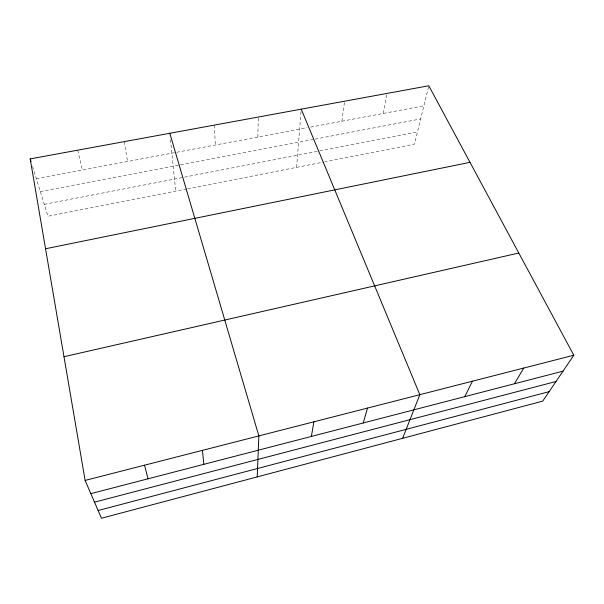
<?xml version="1.0" encoding="UTF-8"?>
<svg xmlns="http://www.w3.org/2000/svg" width="604" height="604" viewBox="0 0 604 604"><rect width="100%" height="100%" fill="white"/><g stroke="black" fill="none" stroke-linecap="round" stroke-linejoin="round"><path stroke-width="0.45" stroke-dasharray="3.02 2.27" d="M257.855 137.017L258.293 117.04M296.579 167.376L301.154 110.071M341.849 121.23L344.605 101.208M383.253 113.446L387.111 93.409M428.576 86.674L414.442 144.197L324.763 161.834M186.666 188.984L47.965 216.262L32.427 166.077M187.572 188.81L323.857 162.008M44.273 204.333L183.578 177.319M184.484 177.146L318.829 151.098M319.758 150.917L417.44 131.982M40.317 191.559L179.66 164.952M180.581 164.779L314.246 139.252M315.175 139.079L420.648 118.935M36.323 178.663L306.975 127.784M310.645 127.097L423.872 105.813M77.697 150.177L82.401 170.003M124.228 141.638L127.565 161.51M170.464 139.615L175.726 191.136M214.496 125.081L215.266 145.028"/><path stroke-width="0.91" d="M257.206 476.903L258.852 435.907L169.815 133.273M311.392 436.435L313.861 421.819M363.231 422.989L367.504 408.077M402.626 438.308L419.84 394.669L301.23 109.165M464.763 396.654L472.441 381.2M514.465 383.759L523.744 368.055M573.8 355.235L542.709 401.131L101.464 518.24L85.119 480.414L30.2 158.89L428.795 85.76L573.8 355.235L85.119 480.414M98.127 510.508L549.111 391.671M94.518 502.158L556.012 381.494M90.834 493.642L563.004 371.166M63.986 356.707L518.798 253.016M45.549 248.757L470.003 162.333M30.2 158.89L31.038 161.585M144.537 465.193L148.048 478.798M202.431 450.365L203.85 464.325"/></g></svg>
